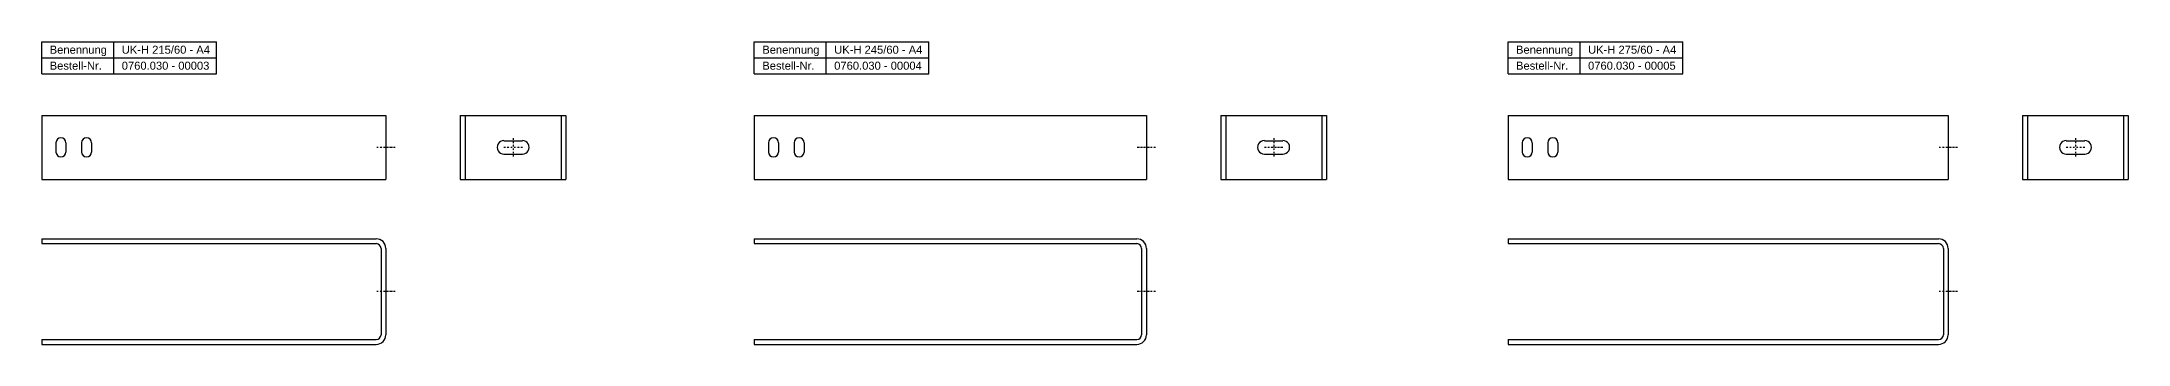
# Model space of a CAD drawing. Header units: inches. Extents: x 35 to 2736, y 37 to 227.
# Drawn here: x 1432 to 2736, y 37 to 227 of the extents above; entities that cross this region are included whole.
import ezdxf

# ---------------------------------------------------------------- set-up
doc = ezdxf.new("R2010")
doc.units = ezdxf.units.IN
doc.header["$LTSCALE"] = 4
doc.header["$MEASUREMENT"] = 0
doc.linetypes.add('STRICHPUNKT2', pattern=[0.5, 0.25, -0.125, 0, -0.125])
doc.layers.add('Halfen', color=2, linetype='Continuous')
doc.styles.add('ARIAL50', font='ARIAL.TTF', dxfattribs={"height": 5})

msp = doc.modelspace()

# ---------------------------------------------------------------- linework, layer by layer
at = {"layer": 'Halfen'}
for p, q in [((1432.4, 206.7), (1432.4, 226.7)), ((1432.4, 226.7), (1541.6, 226.7)), ((1477.4, 206.7), (1477.4, 226.7)), ((1541.6, 206.7), (1541.6, 226.7)), ((1877.6, 206.7), (1877.6, 226.7)), ((1877.6, 226.7), (1986.7, 226.7)), ((1922.5, 206.7), (1922.5, 226.7)), ((1986.7, 206.7), (1986.7, 226.7)), ((2348.5, 206.7), (2348.5, 226.7)), ((2348.5, 226.7), (2457.7, 226.7)), ((2393.5, 206.7), (2393.5, 226.7)), ((2457.7, 206.7), (2457.7, 226.7)), ((1432.4, 216.7), (1541.6, 216.7)), ((1877.6, 216.7), (1986.7, 216.7)), ((2348.5, 216.7), (2457.7, 216.7)), ((1432.4, 206.7), (1541.6, 206.7)), ((1877.6, 206.7), (1986.7, 206.7)), ((2348.5, 206.7), (2457.7, 206.7)), ((1432.4, 180.6), (1432.4, 140.6)), ((1432.4, 180.6), (1647.4, 180.6)), ((1647.4, 180.6), (1647.4, 140.6)), ((1693.9, 180.6), (1693.9, 140.6)), ((1693.9, 180.6), (1759.9, 180.6)), ((1696.9, 180.6), (1696.9, 140.6)), ((1756.9, 180.6), (1756.9, 140.6)), ((1759.9, 180.6), (1759.9, 140.6)), ((1877.6, 180.6), (1877.6, 140.6)), ((1877.6, 180.6), (2122.6, 180.6)), ((2122.6, 180.6), (2122.6, 140.6)), ((2169.1, 180.6), (2169.1, 140.6)), ((2169.1, 180.6), (2235.1, 180.6)), ((2172.1, 180.6), (2172.1, 140.6)), ((2232.1, 180.6), (2232.1, 140.6)), ((2235.1, 180.6), (2235.1, 140.6)), ((2348.5, 180.6), (2348.5, 140.6)), ((2348.5, 180.6), (2623.5, 180.6)), ((2623.5, 180.6), (2623.5, 140.6)), ((2670, 180.6), (2670, 140.6)), ((2670, 180.6), (2736, 180.6)), ((2673, 180.6), (2673, 140.6)), ((2733, 180.6), (2733, 140.6)), ((2736, 180.6), (2736, 140.6)), ((1441.3, 163.5), (1441.3, 157.7)), ((1447.5, 163.5), (1447.5, 157.7)), ((1457.3, 163.5), (1457.3, 157.7)), ((1463.5, 163.5), (1463.5, 157.7)), ((1721.2, 164.8), (1732.7, 164.8)), ((1886.5, 163.5), (1886.5, 157.7)), ((1892.7, 163.5), (1892.7, 157.7)), ((1902.5, 163.5), (1902.5, 157.7)), ((1908.7, 163.5), (1908.7, 157.7)), ((2196.3, 164.8), (2207.8, 164.8)), ((2357.4, 163.5), (2357.4, 157.7)), ((2363.6, 163.5), (2363.6, 157.7)), ((2373.4, 163.5), (2373.4, 157.7)), ((2379.6, 163.5), (2379.6, 157.7)), ((2697.3, 164.8), (2708.8, 164.8)), ((1721.2, 156.3), (1732.7, 156.3)), ((2196.3, 156.3), (2207.8, 156.3)), ((2697.3, 156.3), (2708.8, 156.3)), ((1432.4, 140.6), (1647.4, 140.6)), ((1693.9, 140.6), (1759.9, 140.6)), ((1877.6, 140.6), (2122.6, 140.6)), ((2169.1, 140.6), (2235.1, 140.6)), ((2348.5, 140.6), (2623.5, 140.6)), ((2670, 140.6), (2736, 140.6)), ((1432.4, 103.4), (1641.4, 103.4)), ((1432.4, 103.4), (1432.4, 100.4)), ((1432.4, 100.4), (1641.4, 100.4)), ((1644.4, 97.4), (1644.4, 43.4)), ((1647.4, 97.4), (1647.4, 43.4)), ((1877.6, 103.4), (2116.6, 103.4)), ((1877.6, 103.4), (1877.6, 100.4)), ((1877.6, 100.4), (2116.6, 100.4)), ((2119.6, 97.4), (2119.6, 43.4)), ((2122.6, 97.4), (2122.6, 43.4)), ((2348.5, 103.4), (2617.5, 103.4)), ((2348.5, 103.4), (2348.5, 100.4)), ((2348.5, 100.4), (2617.5, 100.4)), ((2620.5, 97.4), (2620.5, 43.4)), ((2623.5, 97.4), (2623.5, 43.4)), ((1432.4, 40.4), (1641.4, 40.4)), ((1432.4, 40.4), (1432.4, 37.4)), ((1877.6, 40.4), (2116.6, 40.4)), ((1877.6, 40.4), (1877.6, 37.4)), ((2348.5, 40.4), (2617.5, 40.4)), ((2348.5, 40.4), (2348.5, 37.4)), ((1432.4, 37.4), (1641.4, 37.4)), ((1877.6, 37.4), (2116.6, 37.4)), ((2348.5, 37.4), (2617.5, 37.4))]:
    msp.add_line(p, q, dxfattribs=at)
at = {"layer": 'Halfen', "color": 1, "linetype": 'STRICHPUNKT2'}
for p, q in [((1653.2, 160.6), (1641.7, 160.6)), ((1732.7, 160.6), (1721.2, 160.6)), ((1726.9, 166.3), (1726.9, 154.8)), ((2128.3, 160.6), (2116.8, 160.6)), ((2207.8, 160.6), (2196.3, 160.6)), ((2202.1, 166.3), (2202.1, 154.8)), ((2629.3, 160.6), (2617.8, 160.6)), ((2708.8, 160.6), (2697.3, 160.6)), ((2703, 166.3), (2703, 154.8)), ((1653.2, 70.4), (1641.7, 70.4)), ((2128.3, 70.4), (2116.8, 70.4)), ((2629.3, 70.4), (2617.8, 70.4))]:
    msp.add_line(p, q, dxfattribs=at)
at = {"layer": 'Halfen'}
for centre, radius, start, end in [((1444.4, 163.5), 3.1, 0, 180), ((1444.4, 157.7), 3.1, 180, 0), ((1460.4, 163.5), 3.1, 0, 180), ((1460.4, 157.7), 3.1, 180, 0), ((1721.2, 160.6), 4.25, 89.9978, 270), ((1732.7, 160.6), 4.25, 270, 90.0022), ((1889.6, 163.5), 3.1, 0, 180), ((1889.6, 157.7), 3.1, 180, 0), ((1905.6, 163.5), 3.1, 0, 180), ((1905.6, 157.7), 3.1, 180, 0), ((2196.3, 160.6), 4.25, 89.9978, 270), ((2207.8, 160.6), 4.25, 270, 90.0022), ((2360.5, 163.5), 3.1, 0, 180), ((2360.5, 157.7), 3.1, 180, 0), ((2376.5, 163.5), 3.1, 0, 180), ((2376.5, 157.7), 3.1, 180, 0), ((2697.3, 160.6), 4.25, 89.9978, 270), ((2708.8, 160.6), 4.25, 270, 90.0022), ((1641.4, 97.4), 6, 0, 90), ((1641.4, 97.4), 3, 0, 90), ((2116.6, 97.4), 6, 0, 90), ((2116.6, 97.4), 3, 0, 90), ((2617.5, 97.4), 6, 0, 90), ((2617.5, 97.4), 3, 0, 90), ((1641.4, 43.4), 3, 270, 0), ((1641.4, 43.4), 6, 270, 0), ((2116.6, 43.4), 3, 270, 0), ((2116.6, 43.4), 6, 270, 0), ((2617.5, 43.4), 3, 270, 0), ((2617.5, 43.4), 6, 270, 0)]:
    msp.add_arc(centre, radius, start, end, dxfattribs=at)

# ---------------------------------------------------------------- texts
at = {"layer": 'Halfen', "style": 'ARIAL50'}
for s, p in [('Benennung', (1437.4, 219.2)), ('UK-H 215/60 - A4', (1482.4, 219.2)), ('Benennung', (1882.6, 219.2)), ('UK-H 245/60 - A4', (1927.5, 219.2)), ('Benennung', (2353.5, 219.2)), ('UK-H 275/60 - A4', (2398.5, 219.2)), ('Bestell-Nr.', (1437.4, 209.2)), ('0760.030 - 00003', (1482.4, 209.2)), ('Bestell-Nr.', (1882.6, 209.2)), ('0760.030 - 00004', (1927.5, 209.2)), ('Bestell-Nr.', (2353.5, 209.2)), ('0760.030 - 00005', (2398.5, 209.2))]:
    msp.add_text(s, height=5, dxfattribs=at).set_placement(p)

doc.saveas('drawing.dxf')
